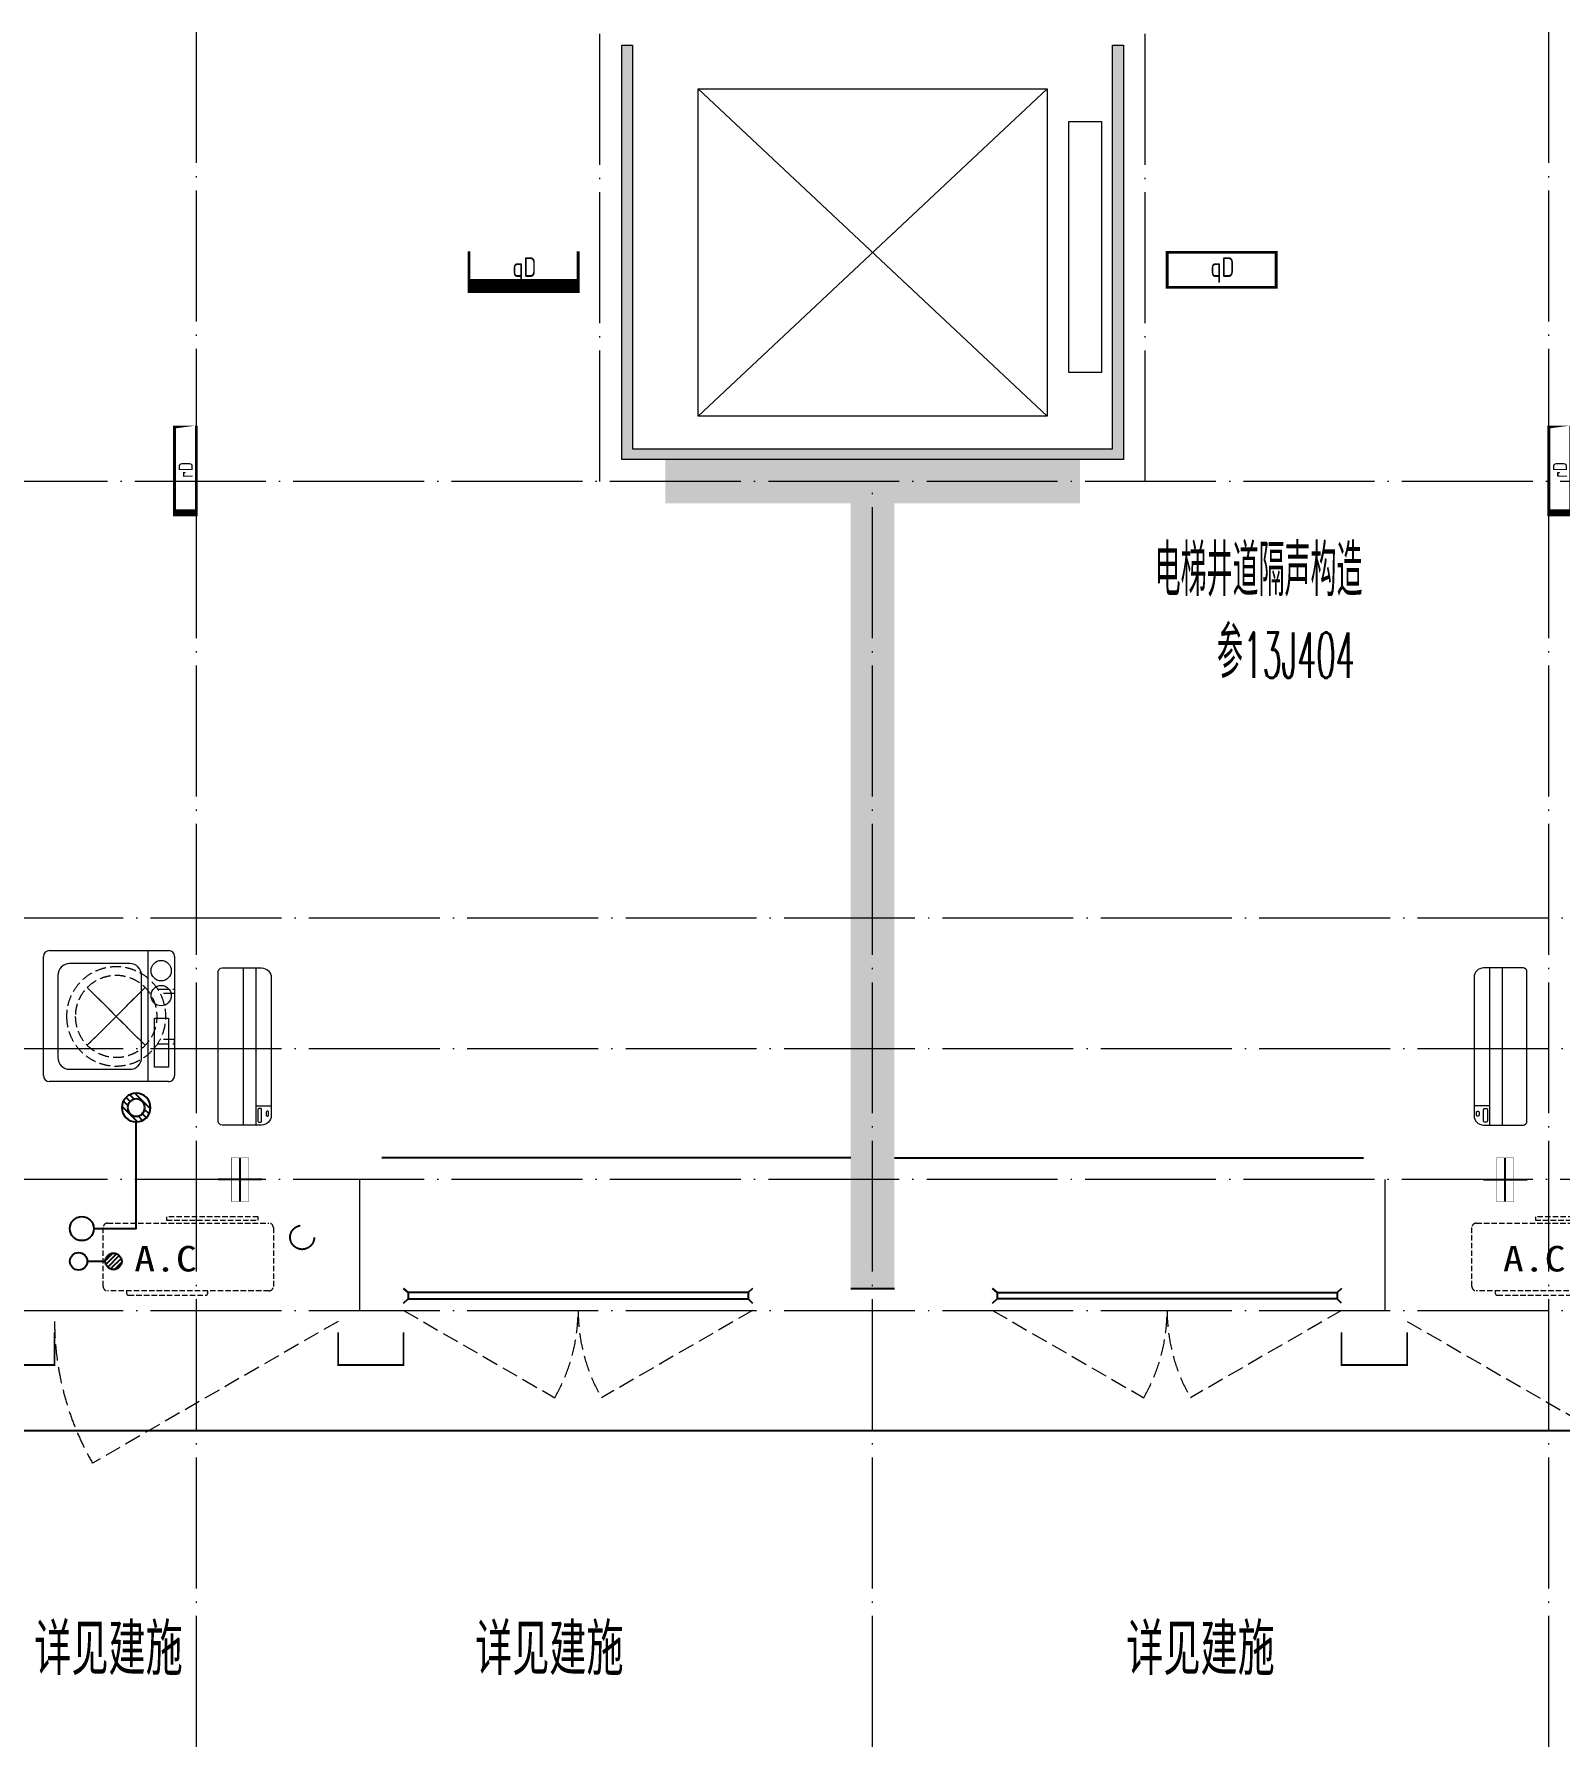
# Model space of a CAD drawing. Extents: x 27938 to 983267, y -209821 to 1628073.
# Drawn here: x 690773 to 697767, y 517240 to 525090 of the extents above; entities that cross this region are included whole.
import ezdxf

# ---------------------------------------------------------------- set-up
doc = ezdxf.new("R2010")
doc.units = 0
doc.header["$LTSCALE"] = 1000
doc.header["$MEASUREMENT"] = 0
for name, pattern in [('$1$DASH', [0.35, 0.25, -0.1]), ('DASH', [0.35, 0.25, -0.1]), ('DOTE', [2.4200000000000004, 2, -0.2, 0.02, -0.2])]:
    doc.linetypes.add(name, pattern=pattern)
for name, color, linetype in [('$RECOVER_210609100354-0', 7, 'Continuous'), ('$RECOVER_210609100354-25', 7, 'Continuous'), ('3-栏杆1', 135, 'Continuous'), ('3.5方案汇报，与郭总、侯月琴确定户型_t8$0$2020.03.04 -1安徽标准化洋房户型(UA）_t8_t8$0$看线', 154, 'Continuous'), ('EQUIP_地漏', 7, 'Continuous'), ('PUB_TEXT', 4, 'Continuous'), ('VPIPE-凝结', 150, 'Continuous'), ('VPIPE-废水', 31, 'Continuous'), ('VPIPE-雨水', 4, 'DASH'), ('保温', 6, 'Continuous'), ('机电标识类', 1, 'Continuous'), ('看线', 251, 'Continuous')]:
    doc.layers.add(name, color=color, linetype=linetype)
for name, color, linetype, lineweight in [('3.5方案汇报，与郭总、侯月琴确定户型_t8$0$STAIR', 2, 'Continuous', 18), ('DOTE', 19, 'DOTE', 9), ('EQUIP-消防', 3, 'Continuous', 20), ('LVTRY', 1, 'Continuous', 13), ('WINDOW', 144, 'Continuous', 15), ('填充', 251, 'Continuous', 5), ('平面-空调室内机', 176, 'Continuous', 9), ('平面-空调预留孔', 173, 'Continuous', 15), ('空调', 76, 'Continuous', 13)]:
    doc.layers.add(name, color=color, linetype=linetype, lineweight=lineweight)
doc.styles.add('_TCH_AXIS', font='COMPLEX', dxfattribs={"bigfont": 'GBCBIG'})
doc.styles.add('_TCH_DIM', font='SIMPLEX.shx', dxfattribs={"width": 0.7, "bigfont": 'GBCBIG.shx'})
doc.styles.add('房间名称', font='TSSDENG', dxfattribs={"width": 0.8, "bigfont": 'HZTXT'})
doc.styles.add('黑体', font='')
doc.styles.get('黑体').set_extended_font_data('SimHei')
pattern_1 = [(90, (0, 0), (-16.49778, 1.010197673501861e-15), [9.525, -19.05]), (210, (0, 0), (8.248889999999996, -14.28749658604684), [9.525, -19.05]), (150, (5.83238038093927e-16, 9.525), (-8.248890000000003, -14.28749658604684), [9.525, -19.05])]

# ---------------------------------------------------------------- blocks, each defined once
blk = doc.blocks.new('GFDGDGRDGRDG')
at = {"layer": 'DOTE', "linetype": 'DOTE', "ltscale": 0.3}
for p, q in [((584693.6727573578, 360558.3317887957), (584693.6727573578, 376108.3318260653)), ((590893.6727573577, 360558.3317887957), (590893.6727573578, 376108.3318260653)), ((586543.6727573578, 366358.3321396253), (586543.6727573579, 368458.3321396253)), ((589043.6727573577, 366358.3321396253), (589043.6727573577, 368458.3321396253)), ((626393.6739016924, 366358.3321396253), (573593.6739016977, 366358.3321396253)), ((587793.6727573577, 360558.3317887957), (587793.6727573578, 366358.3321396254)), ((573593.6739016977, 364358.3317887955), (626393.6739016924, 364358.3317887607)), ((573593.6739016977, 363758.3317887956), (626393.6739016923, 363758.3317887956)), ((626393.6739016923, 363158.3317887957), (573593.6739016977, 363158.3317887957)), ((585443.6727573579, 362558.3317887957), (585443.6727573578, 363158.3317887955)), ((590143.6727573575, 362558.3317887957), (590143.6727573576, 363158.3317887955)), ((573593.6739017051, 362558.3323982247), (626393.6739016923, 362558.3323982094))]:
    blk.add_line(p, q, dxfattribs=at)
blk = doc.blocks.new('RECTANG')
for p, q in [((1.00000000000004, 1.00000000000004), (0, 1.00000000000004)), ((0, 1.00000000000004), (0, 0)), ((1.00000000000004, 0), (1.00000000000004, 1.00000000000004)), ((0, 0), (1.00000000000004, 0))]:
    blk.add_line(p, q)
blk = doc.blocks.new('洗衣机')
at = {"layer": 'LVTRY'}
for p, q in [((3790993.746954995, 243444.5237557961), (3790993.746954995, 242899.1124234381)), ((3791567.361739737, 243472.1311109139), (3791020.978428917, 243472.1311109139)), ((3791116.547650196, 243472.1311109139), (3791116.547650196, 242871.5050683203)), ((3791594.59321366, 242899.1124234381), (3791594.59321366, 243444.5237557961)), ((3791145.054954439, 242982.4807401235), (3791145.054954439, 243358.0271784722)), ((3791198.977629842, 243412.6941587822), (3791474.884451542, 243412.6941587822)), ((3791528.807126945, 243358.0271784722), (3791528.807126945, 242982.4807401235)), ((3791474.884451542, 242927.8137598135), (3791198.977629842, 242927.8137598135)), ((3791020.978428917, 242871.5050683203), (3791567.361739737, 242871.5050683203))]:
    blk.add_line(p, q, dxfattribs=at)
at = {"layer": 'LVTRY', "extrusion": (0, 0, -1)}
for centre, major_axis, ratio, start_param, end_param in [((3791020.978428917, 243444.5237557961), (-1.908531711022078e-08, 27.60735511779785), 0.9863847444471043, -1.570796326112996, 7.008549296472211e-10), ((3791567.361739737, 243444.5237557961), (-5.264563262736361e-09, 27.60735511779785), 0.9863847444471043, 1.933262439024475e-10, 1.570796326982994), ((3791055.147302595, 243379.8474220779), (-1.532403957494624e-08, 46.92390957762836), 0.9863847444493448, 3.141592653920872, 9.424777961100459), ((3791198.977629842, 243358.0271784722), (4.764609934498854e-09, 54.66698031005217), 0.9863847444472746, 4.712388980298719, 6.283185307091227), ((3791474.884451542, 243358.0271784722), (-4.76474120185596e-09, 54.66698031005217), 0.9863847444472746, 8.836242848531128e-11, 1.57079632688087), ((3791055.147302595, 243265.6659087724), (-1.532403957494624e-08, 46.92390957762836), 0.9863847444493448, 3.141592653920872, 9.424777961100459), ((3791198.977629842, 242982.4807401235), (-6.265914279833452e-09, 54.66698031005218), 0.9863847444472746, 3.141592653705994, 4.712388980497749), ((3791474.884451542, 242982.4807401235), (6.265651745155644e-09, 54.66698031005217), 0.986384744447275, 1.570796326681842, 3.141592653473596), ((3791020.978428917, 242899.1124234381), (1.908525212675288e-08, 27.60735511779785), 0.9863847444471043, 3.14159265288894, 4.712388979702792), ((3791567.361739737, 242899.1124234381), (5.264433297526799e-09, 27.60735511779784), 0.9863847444471044, 1.570796326606803, 3.141592653396471)]:
    blk.add_ellipse(centre, major_axis=major_axis, ratio=ratio, start_param=start_param, end_param=end_param, dxfattribs=at)
at = {"layer": 'LVTRY', "xscale": 63.25620569481588, "yscale": 224.5369532744355, "zscale": 64.12934308941763, "rotation": 180}
blk.add_blockref('RECTANG', (3791085.200501846, 243162.4333077016), dxfattribs=at)
blk = doc.blocks.new('dnfhfn')
at = {"linetype": '$1$DASH', "ltscale": 0.2}
for p, q in [((101.8984962723892, 495.000031470118, -2.359636360997379e-09), (121.8984962723892, 495.000031470118, -2.359636360997379e-09)), ((101.8984962723892, 417.1853479389541, -2.359636360997379e-09), (101.8984962723892, 495.000031470118, -2.359636360997379e-09)), ((121.8984962723892, 495.000031470118, -2.359636360997379e-09), (121.8984962723892, 429.0058331504954, -2.359636360997379e-09)), ((353.1017998967993, 495.000031470118, -2.359636360997379e-09), (333.1017998967993, 495.000031470118, -2.359636360997379e-09)), ((333.1017998967993, 495.000031470118, -2.359636360997379e-09), (333.1017998967993, 429.0058331504954, -2.359636360997379e-09)), ((353.1017998967993, 417.1853479389541, -2.359636360997379e-09), (353.1017998967993, 495.000031470118, -2.359636360997379e-09))]:
    blk.add_line(p, q, dxfattribs=at)
at = {"linetype": '$1$DASH', "ltscale": 0.2, "elevation": -2.359636360997379e-09}
for points in [[(94.91774319857359, 360.0825529289432), (94.91774319857359, 360.0825529289432), (360.0827860850841, 94.91750992601737), (360.0827860850841, 94.91750992601737)], [(360.0827861726284, 360.0825529010035), (94.91774310916662, 94.91750995395705), (94.91774310916662, 94.91750995395705), (360.0827861726284, 360.0825529010035)]]:
    blk.add_lwpolyline(points, close=True, dxfattribs=at)
at = {"linetype": '$1$DASH', "ltscale": 0.2}
for radius in [227.5000000426377, 187.5000000426377]:
    blk.add_circle((227.5002646408975, 227.5000314274803, -2.359636360997379e-09), radius, dxfattribs=at)
blk = doc.blocks.new('ASDFSD')
at = {"layer": '3-栏杆1', "color": 5}
for p, q in [((681762.5879415963, 334937.5442401596), (681742.3193111992, 334955.3318184742)), ((681742.3193111992, 334955.3318184742), (681762.5879414161, 334937.5442403179)), ((681742.3193347491, 334888.4150854239), (681762.5879414133, 334908.2619604596)), ((681762.5879414161, 334937.5442403179), (681762.5879414133, 334908.2619604596)), ((683322.0506670028, 334937.4781505512), (681762.5879414163, 334937.5226424761)), ((681762.5879414135, 334908.2403724216), (683322.0506670056, 334908.1959003614)), ((683322.0506668226, 334937.5442278689), (683342.3192972196, 334955.3318061834)), ((683342.3192972196, 334955.3318061834), (683322.0506670028, 334937.5442280272)), ((683322.0506670028, 334937.5442280272), (683322.0506670056, 334908.2619481689)), ((683322.0506670056, 334908.2619481689), (683342.3192736697, 334888.4150731332)), ((683342.3192736697, 334888.4150731332), (683322.0506670056, 334908.2619481689))]:
    blk.add_line(p, q, dxfattribs=at)
blk = doc.blocks.new('$TwtSys$00000543')
for p, q in [((-93.61191613507253, -8.532828222891112), (8.532828222720127, 93.61191613524352)), ((-8.532828222720127, -93.61191613524352), (93.6119161354145, 8.532828222891112)), ((12.46562189858378, 55.00516585458899), (41.70321270589193, 84.24275666206813)), ((39.88082245889382, 39.88082245889382), (66.46803743171768, 66.46803743154669)), ((55.00516585475998, 12.46562189841279), (84.24275666206813, 41.70321270589193)), ((-84.24275666206813, -41.70321270589193), (-55.00516585475998, -12.46562189841279)), ((-66.46803743308556, -66.46803743308556), (-39.88082245889382, -39.88082245889382)), ((-41.70321270589193, -84.24275666206813), (-12.46562189824181, -55.00516585458899))]:
    blk.add_line(p, q)
for radius in [94, 56.4]:
    blk.add_circle((0, 0), radius)
blk = doc.blocks.new('dongkong')
blk.add_wipeout([(-603756.0415179721, 210770.96306340612), (-603756.0415180603, 210570.80961624245), (-603836.0415181214, 210570.80961593534), (-603836.0415181519, 210770.96306307407)])
at = {"layer": '机电标识类', "color": 250, "linetype": 'DASH', "ltscale": 400}
for p, q in [((-603796.0415180789, 210770.9630630909), (-603796.0415180789, 210570.8096162414)), ((-603896.0415180789, 210670.6929921169), (-603696.0415180789, 210670.6929921169))]:
    blk.add_line(p, q, dxfattribs=at)
at = {"layer": '空调', "color": 6, "linetype": 'DASH', "const_width": 2}
blk.add_lwpolyline([(-603756.0415180789, 210770.9630630909), (-603756.0415180789, 210570.8096162414), (-603836.0415180789, 210570.8096162414), (-603836.0415180789, 210770.9630630909)], close=True, dxfattribs=at)
blk = doc.blocks.new('A$C001338C2')
for p, q in [((844.9999883423079, 303.6000072514144), (54.99998834231155, 303.6000543390692)), ((109.0525457565491, 214.7673082745569), (109.0525510513944, 303.6000511174025)), ((-1.49359439092e-05, 248.6000576173246), (-2.84423585981e-05, 22.0000576172315)), ((899.9999715576414, 22.00000397306576), (899.9999850640525, 248.6000039731589)), ((21.99997024633922, 5.63059293199e-05), (877.9999702463392, 5.2843679441e-06))]:
    blk.add_line(p, q)
at = {"lineweight": 5}
for p, q in [((899.9999830474662, 214.7672611304297), (-1.69525337697e-05, 214.7673147745954)), ((899.9999787804518, 143.1781611304468), (-2.12195482163e-05, 143.1782147746126))]:
    blk.add_line(p, q, dxfattribs=at)
for points in [[(89.24090579471158, 226.3562818807586), (22.19125331861505, 226.3562858772129, -0.414213562372504), (16.6912536464406, 231.8562862050385), (16.69125431894281, 243.1390318179401, -0.414213562373095), (22.19125464676836, 248.6390314901146), (89.24090712286488, 248.6390274936603, -0.414213562373095), (94.74090679503934, 243.1390271658347), (94.74090612253713, 231.8562815529331, -0.414213562373095)], [(73.08482630450817, 275.0144977724194), (56.77886350143308, 275.0144987443309, -0.414213562373095), (51.27886382925863, 280.5144990721565), (51.27886400034913, 283.3844664433818, -0.414213562373095), (56.77886432817468, 288.8844661155563), (73.08482713124977, 288.8844651436448, -0.4142135623732024), (78.58482680342422, 283.3844648158192), (78.58482663233372, 280.5144974445939, -0.414213562373095)]]:
    blk.add_lwpolyline(points, format="xyb", close=True)
for centre, radius, start, end in [((54.99998506405609, 248.6000543390692), 55.0000000000001, 89.99999658490542, 179.9999965849054), ((844.9999850640525, 248.6000072514144), 55.0000000000001, 359.9999965849054, 89.99999658490542), ((21.9999715576414, 22.00005630592932), 22.00000000000004, 179.9999965849054, 269.9999965849054), ((877.9999715576414, 22.00000528436794), 22.00000000000004, 269.9999965849054, 359.9999965849054)]:
    blk.add_arc(centre, radius, start, end)
blk = doc.blocks.new('$TwtSys$00000141')
at = {"color": 1}
for p, q in [((-47.09803151780761, 3.836055847277748), (-5.041545145413693, 45.89254221967349)), ((-47.09803151780761, 3.836055847277748), (-5.041545145413693, 45.89254221967349)), ((-43.60958444554853, -17.52724007043071), (17.52724007042889, 43.60958444554853)), ((-43.60958444554853, -17.52724007043071), (17.52724007042889, 43.60958444554853)), ((-33.23401871576607, -33.23401871577153), (33.23401871576607, 33.23401871576425)), ((-33.23401871576607, -33.23401871576971), (33.23401871576607, 33.23401871576425)), ((-16.17805684451741, -43.53063328177632), (43.79137317708955, 16.43879673983065)), ((-16.17805684451741, -43.53063328177632), (43.79137317708955, 16.43879673983247)), ((5.715553844029273, -46.12975947626182), (46.12974035062325, -5.715572969671484)), ((5.715553844029273, -46.12975947626182), (46.12974035062325, -5.715572969671484))]:
    blk.add_line(p, q, dxfattribs=at)
blk.add_circle((0, -1.818989403545856e-12), 47, dxfattribs=at)
blk.add_circle((0, -1.818989403545856e-12), 47, dxfattribs=at)
blk = doc.blocks.new('gsergvr')
at = {"layer": '平面-空调预留孔', "linetype": 'DASH', "ltscale": 0.1}
for p, q in [((34075.40689820799, 17176.21177392045), (34075.40689820799, 17166.21177392045)), ((34085.40689820799, 17156.21177392045), (34438.2425664645, 17156.21177392045)), ((34448.2425664645, 17166.21177392045), (34448.2425664645, 17176.21177392045))]:
    blk.add_line(p, q, dxfattribs=at)
blk.add_lwpolyline([(34679.34183939642, 17515.32109233934), (34259.5236940319, 17515.32109233934), (34259.5236940319, 17500.20703668251), (34679.34183939642, 17500.20703668251)], close=True, dxfattribs=at)
blk.add_lwpolyline([(34728.55383313683, 17176.21177392068), (33988.55383313683, 17176.21177392045, -0.414213562373517), (33968.55383313683, 17196.21177392045), (33968.5538331373, 17466.21177392045, -0.414213562372746), (33988.5538331373, 17486.21177392045), (34728.55383313636, 17486.21177392045, -0.4142135623727947), (34748.55383313636, 17466.21177392045), (34748.55383313683, 17196.21177392091, -0.4142135623733224)], format="xyb", close=True, dxfattribs=at)
for centre, start, end in [((34085.40689820799, 17166.21177392045), 180, 270), ((34438.2425664645, 17166.21177392045), 270, 0)]:
    blk.add_arc(centre, 10, start, end, dxfattribs=at)
at = {"layer": '平面-空调预留孔', "color": 251, "linetype": 'DASH', "ltscale": 0.1, "true_color": 0x636466, "style": '黑体', "width": 1.2}
blk.add_text('A.C', height=117.045, dxfattribs=at).set_placement((34110.94965887904, 17264.83656359856))
blk = doc.blocks.new('rtyryrtyeeretee')
at = {"layer": '平面-空调预留孔'}
blk.add_blockref('gsergvr', (635673.4605407391, 326705.7952499206), dxfattribs=at)
blk = doc.blocks.new('VDVDVDCZSCCS')
at = {"layer": '保温', "linetype": 'Continuous', "ltscale": 10}
h = blk.add_hatch(dxfattribs=at)
h.set_pattern_fill('HEX', color=251, scale=10, angle=90, style=0)
h.set_pattern_definition(pattern_1)
h.paths.add_polyline_path([(549466.5778929805, 368523.7248067016), (549466.5778515742, 368723.7248036918), (547566.5772535016, 368723.7248037361), (547566.577294908, 368523.7248067458)])
h = blk.add_hatch(dxfattribs=at)
h.set_pattern_fill('HEX', color=251, scale=10, angle=90, style=0)
h.set_pattern_definition(pattern_1)
h.paths.add_polyline_path([(548416.6765335839, 364923.7247940315), (548616.6765172745, 364923.7247940188), (548616.6764863663, 368523.7247068925), (548416.6765026756, 368523.7249035374)])
at = {"layer": '保温', "color": 251, "linetype": 'Continuous', "ltscale": 10}
blk.add_line((548416.5786843646, 364923.7247940315), (548616.5786843668, 364923.7247940188), dxfattribs=at)
blk = doc.blocks.new('GDGRDGDRGDFD')
at = {"layer": 'EQUIP-消防', "const_width": 12.82051282052028}
blk.add_lwpolyline([(136866.5605577994, 335507.811971089), (136366.5605577994, 335507.8119710906), (136366.5605577991, 335347.8119710904), (136866.5605577991, 335347.8119710888)], close=True, dxfattribs=at)
at = {"layer": 'PUB_TEXT', "color": 7, "true_color": 0xffffff, "style": '房间名称', "width": 0.8}
blk.add_text('qD', height=90, dxfattribs=at).set_placement((136565.0499633249, 335395.5346836653))
blk = doc.blocks.new('FSFSFSFSEG')
at = {"layer": 'EQUIP-消防', "const_width": 12.82051282052028}
blk.add_lwpolyline([(136866.5605577994, 335152.5449090759), (136466.5605577994, 335152.5449090774), (136466.5605577991, 335052.5449090772), (136866.5605577991, 335052.5449090757)], close=True, dxfattribs=at)
at = {"layer": 'PUB_TEXT', "color": 7, "true_color": 0xffffff, "style": '房间名称', "width": 0.8}
blk.add_text('rD', height=64.8, dxfattribs=at).set_placement((136633.7425204425, 335069.0046025831))
blk = doc.blocks.new('HGFHGGGDFGRD')
blk.add_blockref('GDGRDGDRGDFD', (556400.014160394, 34165.91269551835))
for name, p, rotation in [('GDGRDGDRGDFD', (559591.5669072001, 34169.39107311015), 359.9985591725983), ('FSFSFSFSEG', (1026569.124335467, 232007.164587272), 90), ('FSFSFSFSEG', (1032869.120595433, 232007.1647419208), 90)]:
    blk.add_blockref(name, p, dxfattribs=dict(rotation=rotation))

msp = doc.modelspace()

# ---------------------------------------------------------------- hatches: boundary and pattern name
at = {"layer": '填充'}
h = msp.add_hatch(dxfattribs=at)
h.set_pattern_fill('隔热材料02', color=256, scale=100, style=0)
h.set_pattern_definition([(0, (-479591.818127325, -85598.18220926612), (0, 50), []), (0, (-479591.818127325, -85581.51570926607), (0, 50), []), (270, (-479548.076627325, -85572.88445926609), (50, -9.184850993605149e-15), [5.01775, -44.98225]), (270, (-479585.535377325, -85572.88445926609), (50, -9.184850993605149e-15), [5.01775, -44.98225]), (90, (-479560.023627325, -85606.8134592661), (-50, 3.061616997868383e-15), [5.01775, -44.98225]), (90, (-479573.5886273251, -85606.8134592661), (-50, 3.061616997868383e-15), [5.01775, -44.98225]), (180, (-479541.793877325, -85614.84895926609), (-6.123233995736766e-15, -50), [50.02425, 0.02425]), (135, (-479555.751127325, -85612.34020926605), (2.775557561562891e-15, 49.99987405109137), [4.268000000000001, -66.44274999999999]), (116.56505, (-479508.7691273249, -85609.32220926613), (0.0001128305918363104, 49.99993342107836), [2.804999999999995, -108.9984999999999]), (116.56505, (-479558.7691273249, -85609.32220926613), (0.0001128305918363104, 49.99993342107836), [2.804999999999995, -108.9984999999999]), (153.43495, (-479500.7336273249, -85614.84895926609), (-0.0001128305918057793, 49.99993342107837), [5.609999999999999, -106.1935]), (153.43495, (-479550.7336273249, -85614.84895926609), (-0.0001128305918057793, 49.99993342107837), [5.609999999999999, -106.1935]), (63.43495000000001, (-479510.023627325, -85601.7957092661), (-0.0001128305918307593, 49.99993342107837), [26.714, -85.0895]), (63.43495000000001, (-479560.023627325, -85601.7957092661), (-0.0001128305918307593, 49.99993342107837), [26.714, -85.0895]), (116.56505, (-479498.076627325, -85572.88445926609), (0.0001128305918363104, 49.99993342107836), [2.804999999999995, -108.9984999999999]), (116.56505, (-479548.076627325, -85572.88445926609), (0.0001128305918363104, 49.99993342107836), [2.804999999999995, -108.9984999999999]), (135, (-479549.3311273251, -85570.37570926605), (2.775557561562891e-15, 49.99987405109137), [4.268000000000001, -66.44274999999999]), (153.43495, (-479502.349127325, -85567.35770926613), (-0.0001128305918057793, 49.99993342107837), [5.609999999999999, -106.1935]), (153.43495, (-479552.349127325, -85567.35770926613), (-0.0001128305918057793, 49.99993342107837), [5.609999999999999, -106.1935]), (45, (-479584.280877325, -85570.37570926605), (0, 49.99987405109137), [4.268000000000001, -66.44274999999999]), (63.43495000000001, (-479535.535377325, -85572.88445926609), (-0.0001128305918307593, 49.99993342107837), [2.805, -108.9985]), (63.43495000000001, (-479585.535377325, -85572.88445926609), (-0.0001128305918307593, 49.99993342107837), [2.805, -108.9985]), (26.56505, (-479531.2631273251, -85567.35770926613), (0.0001128305918307593, 49.99993342107837), [5.609999999999999, -106.1935]), (26.56505, (-479581.2631273251, -85567.35770926613), (0.0001128305918307593, 49.99993342107837), [5.609999999999999, -106.1935]), (116.56505, (-479523.5886273251, -85601.7957092661), (0.0001128305918363104, 49.99993342107836), [26.71399999999996, -85.08949999999986]), (116.56505, (-479573.5886273251, -85601.7957092661), (0.0001128305918363104, 49.99993342107836), [26.71399999999996, -85.08949999999986]), (45, (-479577.8608773251, -85612.34020926605), (0, 49.99987405109137), [4.268000000000001, -66.44274999999999]), (63.43495000000001, (-479524.8428773251, -85609.32220926613), (-0.0001128305918307593, 49.99993342107837), [2.805, -108.9985]), (63.43495000000001, (-479574.8428773251, -85609.32220926613), (-0.0001128305918307593, 49.99993342107837), [2.805, -108.9985]), (26.56505, (-479532.8786273249, -85614.84895926609), (0.0001128305918307593, 49.99993342107837), [5.609999999999999, -106.1935]), (26.56505, (-479582.8786273249, -85614.84895926609), (0.0001128305918307593, 49.99993342107837), [5.609999999999999, -106.1935])])
h.paths.add_polyline_path([(695716.5792017077, 525040.4485944479), (695766.5792017077, 525040.4485944463), (695766.5792016399, 523140.4485944262), (693466.57920163, 523140.4485944441), (693466.5792016037, 525040.4485944475), (693516.5792016037, 525040.4485944466), (693516.5792016294, 523190.4485944412), (695716.5792016415, 523190.4485944266)])

# ---------------------------------------------------------------- linework, layer by layer
at = {"layer": '$RECOVER_210609100354-0', "color": 30, "const_width": 8}
for points in [[(690566.582311673, 519140.447747151), (690566.582311673, 518990.447747151), (690866.582311673, 518990.447747151), (690866.5823116767, 519140.4482608543)], [(692166.5821823177, 519140.4482718646), (692166.5821823177, 518990.4482718646), (692466.5821823177, 518990.4482718646), (692466.5821823215, 519140.4487855679)], [(697066.5729313623, 519140.4482718646), (697066.5729313623, 518990.4482718646), (696766.5729313623, 518990.4482718646), (696766.5729313586, 519140.4487855679)]]:
    msp.add_lwpolyline(points, dxfattribs=at)
at = {"layer": '3.5方案汇报，与郭总、侯月琴确定户型_t8$0$2020.03.04 -1安徽标准化洋房户型(UA）_t8_t8$0$看线', "ltscale": 10}
for p, q in [((694516.5788049356, 519940.4410621587), (692366.5821823087, 519940.4482707054)), ((694716.5763087445, 519940.4410621587), (696866.5729313714, 519940.4482707054))]:
    msp.add_line(p, q, dxfattribs=at)
at = {"layer": '3.5方案汇报，与郭总、侯月琴确定户型_t8$0$STAIR'}
for p, q in [((695416.5750149158, 524840.4496247186), (693816.5750149153, 523340.4496247201)), ((693816.5750149153, 524840.4496247186), (695416.5750149158, 523340.4496247201))]:
    msp.add_line(p, q, dxfattribs=at)
for points in [[(693816.5750149153, 523340.4496247201), (693816.5750149153, 524840.4496247186), (695416.5750149158, 524840.4496247186), (695416.5750149158, 523340.4496247201)], [(695516.5750149062, 523540.4496248356), (695516.5750149062, 524690.449624836), (695666.575014909, 524690.449624836), (695666.575014909, 523540.4496248356)]]:
    msp.add_lwpolyline(points, close=True, dxfattribs=at)
at = {"layer": 'VPIPE-凝结', "ltscale": 0.1}
for points in [[(691046.5765603508, 519615.4482707904), (691240.7765605227, 519615.4482707906), (691240.7765605223, 520104.6482709524)], [(691098.9765601311, 519465.4482690099), (691016.5765603508, 519465.4482708103)]]:
    msp.add_lwpolyline(points, dxfattribs=at)
msp.add_circle((690976.5765603508, 519465.4482708103), 40, dxfattribs=at)
at = {"layer": 'VPIPE-废水'}
msp.add_circle((690991.5765603508, 519615.4482708104), 55, dxfattribs=at)
at = {"layer": 'VPIPE-雨水'}
msp.add_circle((692001.5821822961, 519575.4493533713), 55, dxfattribs=at)
at = {"layer": 'WINDOW', "color": 250, "linetype": 'DASH', "ltscale": 0.3}
for points in [[(692466.5821824546, 519240.4482706571), (693159.4025054877, 518840.4482706551, 0.1316524975905399), (693266.582182461, 519240.4482706648)], [(694066.5821824673, 519240.4482706571), (693373.7618594344, 518840.4482706551, -0.1316524975905399), (693266.5821824609, 519240.4482706648)], [(695166.5729312131, 519240.448270657), (695859.3932542459, 518840.4482706549, 0.1316524975905399), (695966.5729312195, 519240.4482706646)], [(696766.5729312258, 519240.4482706567), (696073.7526081926, 518840.4482706548, -0.1316524975905399), (695966.5729312194, 519240.4482706646)], [(692166.5765602384, 519190.4482718738), (691040.7435353119, 518540.4482718706, -0.1316524976281984), (690866.5765602577, 519190.4482718785)], [(697066.5785534384, 519190.4482718531), (698192.4115783649, 518540.4482718499, 0.1316524976281984), (698366.5785534191, 519190.4482718579)]]:
    msp.add_lwpolyline(points, format="xyb", dxfattribs=at)
at = {"layer": '填充'}
msp.add_lwpolyline([(695716.5792017077, 525040.4485944479), (695766.5792017077, 525040.4485944463), (695766.5792016399, 523140.4485944262), (693466.57920163, 523140.4485944441), (693466.5792016037, 525040.4485944475), (693516.5792016037, 525040.4485944466), (693516.5792016294, 523190.4485944412), (695716.5792016415, 523190.4485944266)], close=True, dxfattribs=at)

# ---------------------------------------------------------------- block references
at = {"layer": '$RECOVER_210609100354-25', "xscale": -1}
msp.add_blockref('洗衣机', (4482410.422986721, 277418.0470812888), dxfattribs=at)
for name, p in [('HGFHGGGDFGRD', (-6.984919309616089e-10, 154416.7234765471)), ('rtyryrtyeeretee', (21447.40840197715, 175448.4331925661)), ('rtyryrtyeeretee', (27721.71796395117, 175448.4331925661))]:
    msp.add_blockref(name, p)
at = {"layer": '3-栏杆1', "color": 5}
msp.add_blockref('ASDFSD', (10724.26287086774, 184385.1164518749), dxfattribs=at)
at = {"layer": '3-栏杆1', "color": 5, "xscale": -1}
msp.add_blockref('ASDFSD', (1378508.892242812, 184385.1164518749), dxfattribs=at)
at = {"layer": '3.5方案汇报，与郭总、侯月琴确定户型_t8$0$2020.03.04 -1安徽标准化洋房户型(UA）_t8_t8$0$看线', "ltscale": 10}
msp.add_blockref('GFDGDGRDGRDG', (106822.9047994823, 156682.1164820155), dxfattribs=at)
at = {"layer": 'EQUIP_地漏', "xscale": -0.7000000000000001, "yscale": 0.7000000000000001, "zscale": 0.7}
msp.add_blockref('$TwtSys$00000543', (691240.7882345967, 520170.4402165462), dxfattribs=at)
at = {"layer": 'EQUIP_地漏', "xscale": -0.8, "yscale": -0.8, "zscale": 0.8, "rotation": 180}
msp.add_blockref('$TwtSys$00000141', (691136.576560131, 519465.4482690099), dxfattribs=at)
at = {"layer": '平面-空调预留孔', "xscale": -1, "rotation": 270}
msp.add_blockref('dnfhfn', (690921.5793262038, 520360.7947719382, 2.359636360997379e-09), dxfattribs=at)
at = {"layer": '平面-空调预留孔', "yscale": 0.800000000046565, "zscale": 0.800000000046565}
for p, xscale, rotation in [((691616.7707343294, 520090.4483085142), -0.800000000046565, 269.9999997665698), ((697616.3843793507, 520090.4483085142), 0.800000000046565, 90.00000023343017)]:
    msp.add_blockref('A$C001338C2', p, dxfattribs=dict(at, xscale=xscale, rotation=rotation))

# ---------------------------------------------------------------- texts
at = {"layer": 'PUB_TEXT', "color": 3, "style": '_TCH_DIM'}
for s, height, width, p in [('电梯井道隔声构造', 236.3120567375886, 0.7, (695909.4446238978, 522514.6965880101)), ('参', 236.3120567375886, 0.7, (696195.208453685, 522139.982119925)), ('13J404', 208.25, 0.4941176470588236, (696315.6233473021, 522139.982119925))]:
    msp.add_text(s, height=height, dxfattribs=dict(at, width=width)).set_placement(p)
at = {"layer": 'PUB_TEXT', "style": '_TCH_AXIS'}
for p in [(690773.368502479, 517568.922710523), (692794.2445298285, 517568.923303637), (695779.4956902427, 517568.9233036365)]:
    msp.add_text('详见建施', height=236.3120567375886, dxfattribs=at).set_placement(p)

# ---------------------------------------------------------------- next in the draw order: block references
at = {"layer": '平面-空调室内机', "ltscale": 0.3, "rotation": 180}
msp.add_blockref('dongkong', (87920.63452866452, 730511.2578870896), dxfattribs=at)
at = {"layer": '平面-空调室内机', "ltscale": 0.3, "xscale": -1, "rotation": 180}
msp.add_blockref('dongkong', (1301312.520585015, 730511.2578870896), dxfattribs=at)

# ---------------------------------------------------------------- next in the draw order: linework, layer by layer
at = {"layer": '看线', "color": 201}
msp.add_lwpolyline([(684766.5909290186, 520190.4482705563), (684766.5851514908, 518690.4482705824), (704466.5635878831, 518690.4482705559), (704466.5636279156, 520190.4482612222), (706816.5809898622, 520190.4482705654)], dxfattribs=at)

# ---------------------------------------------------------------- next in the draw order: block references
msp.add_blockref('VDVDVDCZSCCS', (146100, 154416.7234765472))

doc.saveas('drawing.dxf')
